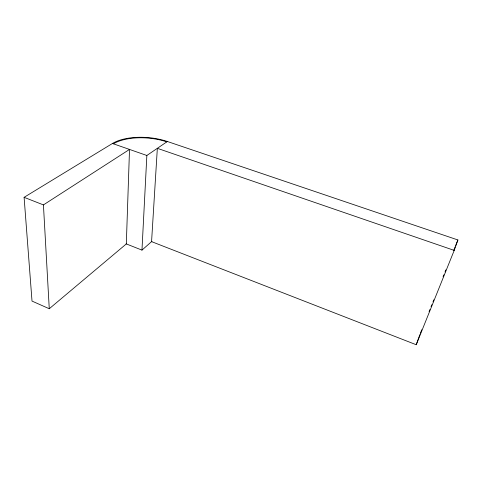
<?xml version="1.0" encoding="UTF-8"?>
<svg xmlns="http://www.w3.org/2000/svg" width="482" height="482" viewBox="0 0 482 482"><rect width="100%" height="100%" fill="white"/><g stroke="black" fill="none" stroke-linecap="round" stroke-linejoin="round"><path stroke-width="0.72" d="M126.091 243.838L141.967 250.116L146.853 155.481L167.356 141.491L457.9 239.964L454.213 250.393L416.219 344.732L151.571 241.633L157.343 148.323L454.213 250.393M416.219 344.732L419.912 334.544M420.406 333.183L421.804 329.706M429.082 311.619L429.92 309.534M431.041 306.751L431.878 304.66M432.999 301.877L433.836 299.792M443.072 276.831L443.91 274.746M445.031 271.962L445.868 269.878M453.701 250.399L455.104 246.917M455.659 245.525L457.9 239.964M141.967 250.116L151.944 241.301M49.266 308.739L126.32 243.928L129.513 149.432L43.428 204.904L24.1 197.325L32.017 301.087L49.266 308.739L43.428 204.904M24.1 197.325L112.463 143.479A41.211 18.876 4.8 0 1 167.356 141.491M112.463 143.479L146.853 155.481M113.427 143.817A40.03 18.334 4.8 0 1 166.796 141.871"/></g></svg>
